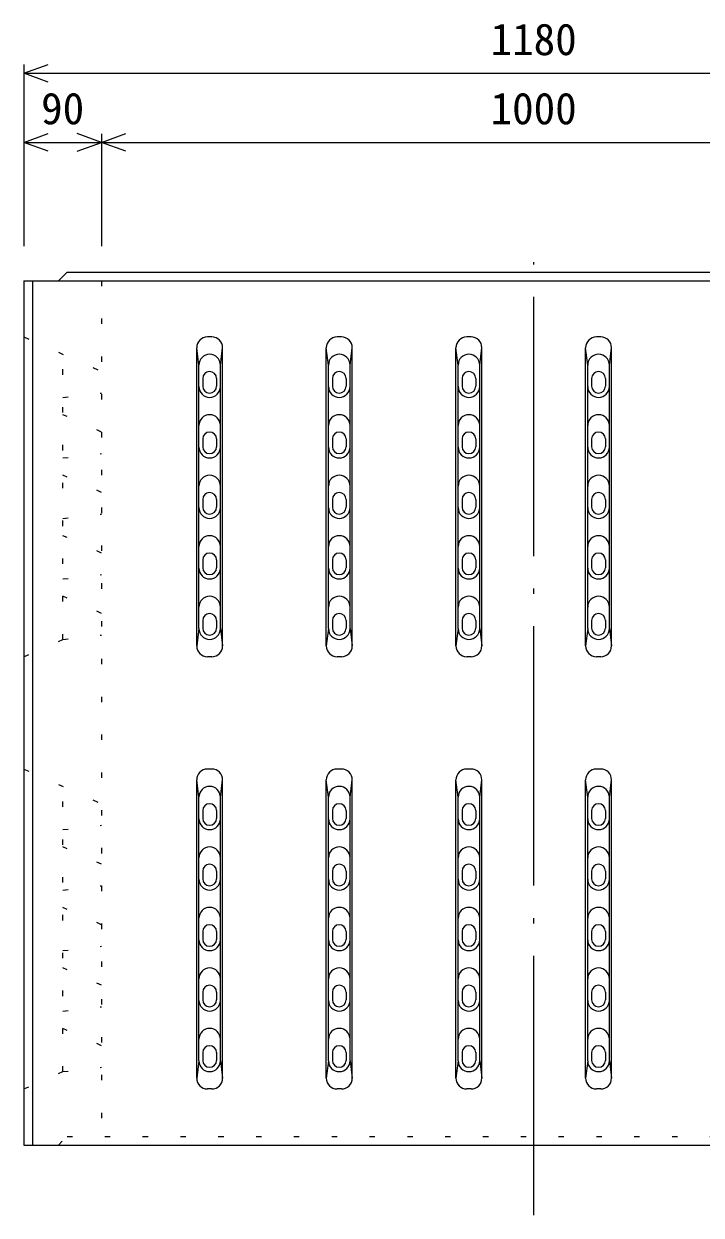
# Model space of a CAD drawing. Units: millimetres, scale not verified. Extents: x 12 to 21012, y 0 to 14850.
# Drawn here: x 13429 to 14213, y 3592 to 4970 of the extents above; entities that cross this region are included whole.
import ezdxf
from ezdxf.enums import TextEntityAlignment as Align

# ---------------------------------------------------------------- set-up
doc = ezdxf.new("R2010")
doc.units = ezdxf.units.MM
doc.header["$LTSCALE"] = 25
doc.linetypes.add('DOTTED', pattern=[1.75, 0.25, -1.5])
doc.linetypes.add('LONG_DASHED_DOTTED', pattern=[15.25, 12, -1.5, 0.25, -1.5])
for name, color, linetype, lineweight in [('CENTER', 7, 'LONG_DASHED_DOTTED', 25), ('DIM', 7, 'Continuous', 25), ('OUTLINE', 3, 'Continuous', 25), ('OUTLINE2', 4, 'DOTTED', 25)]:
    doc.layers.add(name, color=color, linetype=linetype, lineweight=lineweight)
doc.styles.add('ＭＳ ゴシック', font='')
doc.styles.get('ＭＳ ゴシック').set_extended_font_data('MS Gothic')

msp = doc.modelspace()

# ---------------------------------------------------------------- linework, layer by layer
at = {"layer": 'CENTER'}
msp.add_line((14019.33, 3591.61), (14019.33, 4694.17), dxfattribs=at)
at = {"layer": 'DIM'}
for p, q in [((13429.33, 4912.65), (13457.52, 4922.91)), ((13429.33, 4922.65), (13429.33, 4712.65)), ((13429.33, 4912.65), (14609.33, 4912.65)), ((13457.52, 4902.39), (13429.33, 4912.65)), ((13429.33, 4832.65), (13457.52, 4842.91)), ((13519.33, 4832.65), (13491.14, 4842.91)), ((13519.33, 4832.65), (13547.52, 4842.91)), ((13519.33, 4842.65), (13519.33, 4712.65)), ((13429.33, 4832.65), (13519.33, 4832.65)), ((13457.52, 4822.39), (13429.33, 4832.65)), ((13491.14, 4822.39), (13519.33, 4832.65)), ((13519.33, 4832.65), (14519.33, 4832.65)), ((13547.52, 4822.39), (13519.33, 4832.65))]:
    msp.add_line(p, q, dxfattribs=at)
at = {"layer": 'OUTLINE'}
for p, q in [((13429.33, 4672.65), (14609.33, 4672.65)), ((13429.33, 4672.65), (13429.33, 3672.65)), ((13439.33, 4672.65), (13439.33, 3672.65)), ((13469.33, 4672.65), (13479.33, 4682.65)), ((13479.33, 4682.65), (14559.33, 4682.65)), ((13646.83, 4607.65), (13641.83, 4607.65)), ((13796.83, 4607.65), (13791.83, 4607.65)), ((13946.83, 4607.65), (13941.83, 4607.65)), ((14096.83, 4607.65), (14091.83, 4607.65)), ((13629.33, 4250.15), (13629.33, 4595.15)), ((13631.83, 4575.15), (13629.33, 4595.15)), ((13656.83, 4575.15), (13659.33, 4595.15)), ((13659.33, 4250.15), (13659.33, 4595.15)), ((13779.33, 4250.15), (13779.33, 4595.15)), ((13781.83, 4575.15), (13779.33, 4595.15)), ((13806.83, 4575.15), (13809.33, 4595.15)), ((13809.33, 4250.15), (13809.33, 4595.15)), ((13929.33, 4250.15), (13929.33, 4595.15)), ((13931.83, 4575.15), (13929.33, 4595.15)), ((13956.83, 4575.15), (13959.33, 4595.15)), ((13959.33, 4250.15), (13959.33, 4595.15)), ((14079.33, 4250.15), (14079.33, 4595.15)), ((14081.83, 4575.15), (14079.33, 4595.15)), ((14106.83, 4575.15), (14109.33, 4595.15)), ((14109.33, 4250.15), (14109.33, 4595.15)), ((13631.83, 4270.15), (13631.83, 4575.15)), ((13656.83, 4270.15), (13656.83, 4575.15)), ((13781.83, 4270.15), (13781.83, 4575.15)), ((13806.83, 4270.15), (13806.83, 4575.15)), ((13931.83, 4270.15), (13931.83, 4575.15)), ((13956.83, 4270.15), (13956.83, 4575.15)), ((14081.83, 4270.15), (14081.83, 4575.15)), ((14106.83, 4270.15), (14106.83, 4575.15)), ((13636.33, 4559.65), (13636.33, 4550.65)), ((13652.33, 4559.65), (13652.33, 4550.65)), ((13786.33, 4559.65), (13786.33, 4550.65)), ((13802.33, 4559.65), (13802.33, 4550.65)), ((13936.33, 4559.65), (13936.33, 4550.65)), ((13952.33, 4559.65), (13952.33, 4550.65)), ((14086.33, 4559.65), (14086.33, 4550.65)), ((14102.33, 4559.65), (14102.33, 4550.65)), ((13636.33, 4489.65), (13636.33, 4480.65)), ((13652.33, 4489.65), (13652.33, 4480.65)), ((13786.33, 4489.65), (13786.33, 4480.65)), ((13802.33, 4489.65), (13802.33, 4480.65)), ((13936.33, 4489.65), (13936.33, 4480.65)), ((13952.33, 4489.65), (13952.33, 4480.65)), ((14086.33, 4489.65), (14086.33, 4480.65)), ((14102.33, 4489.65), (14102.33, 4480.65)), ((13636.33, 4419.65), (13636.33, 4410.65)), ((13652.33, 4419.65), (13652.33, 4410.65)), ((13786.33, 4419.65), (13786.33, 4410.65)), ((13802.33, 4419.65), (13802.33, 4410.65)), ((13936.33, 4419.65), (13936.33, 4410.65)), ((13952.33, 4419.65), (13952.33, 4410.65)), ((14086.33, 4419.65), (14086.33, 4410.65)), ((14102.33, 4419.65), (14102.33, 4410.65)), ((13636.33, 4349.65), (13636.33, 4340.65)), ((13652.33, 4349.65), (13652.33, 4340.65)), ((13786.33, 4349.65), (13786.33, 4340.65)), ((13802.33, 4349.65), (13802.33, 4340.65)), ((13936.33, 4349.65), (13936.33, 4340.65)), ((13952.33, 4349.65), (13952.33, 4340.65)), ((14086.33, 4349.65), (14086.33, 4340.65)), ((14102.33, 4349.65), (14102.33, 4340.65)), ((13636.33, 4279.65), (13636.33, 4270.65)), ((13652.33, 4279.65), (13652.33, 4270.65)), ((13786.33, 4279.65), (13786.33, 4270.65)), ((13802.33, 4279.65), (13802.33, 4270.65)), ((13936.33, 4279.65), (13936.33, 4270.65)), ((13952.33, 4279.65), (13952.33, 4270.65)), ((14086.33, 4279.65), (14086.33, 4270.65)), ((14102.33, 4279.65), (14102.33, 4270.65)), ((13631.83, 4270.15), (13629.33, 4250.15)), ((13656.83, 4270.15), (13659.33, 4250.15)), ((13781.83, 4270.15), (13779.33, 4250.15)), ((13806.83, 4270.15), (13809.33, 4250.15)), ((13931.83, 4270.15), (13929.33, 4250.15)), ((13956.83, 4270.15), (13959.33, 4250.15)), ((14081.83, 4270.15), (14079.33, 4250.15)), ((14106.83, 4270.15), (14109.33, 4250.15)), ((13646.83, 4237.65), (13641.83, 4237.65)), ((13796.83, 4237.65), (13791.83, 4237.65)), ((13946.83, 4237.65), (13941.83, 4237.65)), ((14096.83, 4237.65), (14091.83, 4237.65)), ((13646.83, 4107.65), (13641.83, 4107.65)), ((13796.83, 4107.65), (13791.83, 4107.65)), ((13946.83, 4107.65), (13941.83, 4107.65)), ((14096.83, 4107.65), (14091.83, 4107.65)), ((13629.33, 3750.15), (13629.33, 4095.15)), ((13631.83, 4075.15), (13629.33, 4095.15)), ((13656.83, 4075.15), (13659.33, 4095.15)), ((13659.33, 3750.15), (13659.33, 4095.15)), ((13779.33, 3750.15), (13779.33, 4095.15)), ((13781.83, 4075.15), (13779.33, 4095.15)), ((13806.83, 4075.15), (13809.33, 4095.15)), ((13809.33, 3750.15), (13809.33, 4095.15)), ((13929.33, 3750.15), (13929.33, 4095.15)), ((13931.83, 4075.15), (13929.33, 4095.15)), ((13956.83, 4075.15), (13959.33, 4095.15)), ((13959.33, 3750.15), (13959.33, 4095.15)), ((14079.33, 3750.15), (14079.33, 4095.15)), ((14081.83, 4075.15), (14079.33, 4095.15)), ((14106.83, 4075.15), (14109.33, 4095.15)), ((14109.33, 3750.15), (14109.33, 4095.15)), ((13631.83, 3770.15), (13631.83, 4075.15)), ((13656.83, 3770.15), (13656.83, 4075.15)), ((13781.83, 3770.15), (13781.83, 4075.15)), ((13806.83, 3770.15), (13806.83, 4075.15)), ((13931.83, 3770.15), (13931.83, 4075.15)), ((13956.83, 3770.15), (13956.83, 4075.15)), ((14081.83, 3770.15), (14081.83, 4075.15)), ((14106.83, 3770.15), (14106.83, 4075.15)), ((13636.33, 4059.65), (13636.33, 4050.65)), ((13652.33, 4059.65), (13652.33, 4050.65)), ((13786.33, 4059.65), (13786.33, 4050.65)), ((13802.33, 4059.65), (13802.33, 4050.65)), ((13936.33, 4059.65), (13936.33, 4050.65)), ((13952.33, 4059.65), (13952.33, 4050.65)), ((14086.33, 4059.65), (14086.33, 4050.65)), ((14102.33, 4059.65), (14102.33, 4050.65)), ((13636.33, 3989.65), (13636.33, 3980.65)), ((13652.33, 3989.65), (13652.33, 3980.65)), ((13786.33, 3989.65), (13786.33, 3980.65)), ((13802.33, 3989.65), (13802.33, 3980.65)), ((13936.33, 3989.65), (13936.33, 3980.65)), ((13952.33, 3989.65), (13952.33, 3980.65)), ((14086.33, 3989.65), (14086.33, 3980.65)), ((14102.33, 3989.65), (14102.33, 3980.65)), ((13636.33, 3919.65), (13636.33, 3910.65)), ((13652.33, 3919.65), (13652.33, 3910.65)), ((13786.33, 3919.65), (13786.33, 3910.65)), ((13802.33, 3919.65), (13802.33, 3910.65)), ((13936.33, 3919.65), (13936.33, 3910.65)), ((13952.33, 3919.65), (13952.33, 3910.65)), ((14086.33, 3919.65), (14086.33, 3910.65)), ((14102.33, 3919.65), (14102.33, 3910.65)), ((13636.33, 3849.65), (13636.33, 3840.65)), ((13652.33, 3849.65), (13652.33, 3840.65)), ((13786.33, 3849.65), (13786.33, 3840.65)), ((13802.33, 3849.65), (13802.33, 3840.65)), ((13936.33, 3849.65), (13936.33, 3840.65)), ((13952.33, 3849.65), (13952.33, 3840.65)), ((14086.33, 3849.65), (14086.33, 3840.65)), ((14102.33, 3849.65), (14102.33, 3840.65)), ((13636.33, 3779.65), (13636.33, 3770.65)), ((13652.33, 3779.65), (13652.33, 3770.65)), ((13786.33, 3779.65), (13786.33, 3770.65)), ((13802.33, 3779.65), (13802.33, 3770.65)), ((13936.33, 3779.65), (13936.33, 3770.65)), ((13952.33, 3779.65), (13952.33, 3770.65)), ((14086.33, 3779.65), (14086.33, 3770.65)), ((14102.33, 3779.65), (14102.33, 3770.65)), ((13631.83, 3770.15), (13629.33, 3750.15)), ((13656.83, 3770.15), (13659.33, 3750.15)), ((13781.83, 3770.15), (13779.33, 3750.15)), ((13806.83, 3770.15), (13809.33, 3750.15)), ((13931.83, 3770.15), (13929.33, 3750.15)), ((13956.83, 3770.15), (13959.33, 3750.15)), ((14081.83, 3770.15), (14079.33, 3750.15)), ((14106.83, 3770.15), (14109.33, 3750.15)), ((13646.83, 3737.65), (13641.83, 3737.65)), ((13796.83, 3737.65), (13791.83, 3737.65)), ((13946.83, 3737.65), (13941.83, 3737.65)), ((14096.83, 3737.65), (14091.83, 3737.65)), ((13429.33, 3672.65), (14609.33, 3672.65))]:
    msp.add_line(p, q, dxfattribs=at)
for centre, radius, start, end in [((13641.83, 4595.15), 12.5, 90, 180), ((13646.83, 4595.15), 12.5, 0, 90), ((13791.83, 4595.15), 12.5, 90, 180), ((13796.83, 4595.15), 12.5, 0, 90), ((13941.83, 4595.15), 12.5, 90, 180), ((13946.83, 4595.15), 12.5, 0, 90), ((14091.83, 4595.15), 12.5, 90, 180), ((14096.83, 4595.15), 12.5, 0, 90), ((13644.33, 4575.15), 12.5, 0, 180), ((13794.33, 4575.15), 12.5, 0, 180), ((13944.33, 4575.15), 12.5, 0, 180), ((14094.33, 4575.15), 12.5, 0, 180), ((13644.33, 4559.65), 8, 0, 180), ((13794.33, 4559.65), 8, 0, 180), ((13944.33, 4559.65), 8, 0, 180), ((14094.33, 4559.65), 8, 0, 180), ((13644.33, 4550.15), 12.5, 180, 0), ((13644.33, 4550.65), 8, 180, 0), ((13794.33, 4550.15), 12.5, 180, 0), ((13794.33, 4550.65), 8, 180, 0), ((13944.33, 4550.15), 12.5, 180, 0), ((13944.33, 4550.65), 8, 180, 0), ((14094.33, 4550.15), 12.5, 180, 0), ((14094.33, 4550.65), 8, 180, 0), ((13644.33, 4505.15), 12.5, 0, 180), ((13794.33, 4505.15), 12.5, 0, 180), ((13944.33, 4505.15), 12.5, 0, 180), ((14094.33, 4505.15), 12.5, 0, 180), ((13644.33, 4489.65), 8, 0, 180), ((13794.33, 4489.65), 8, 0, 180), ((13944.33, 4489.65), 8, 0, 180), ((14094.33, 4489.65), 8, 0, 180), ((13644.33, 4480.15), 12.5, 180, 0), ((13644.33, 4480.65), 8, 180, 0), ((13794.33, 4480.15), 12.5, 180, 0), ((13794.33, 4480.65), 8, 180, 0), ((13944.33, 4480.15), 12.5, 180, 0), ((13944.33, 4480.65), 8, 180, 0), ((14094.33, 4480.15), 12.5, 180, 0), ((14094.33, 4480.65), 8, 180, 0), ((13644.33, 4435.15), 12.5, 0, 180), ((13794.33, 4435.15), 12.5, 0, 180), ((13944.33, 4435.15), 12.5, 0, 180), ((14094.33, 4435.15), 12.5, 0, 180), ((13644.33, 4419.65), 8, 0, 180), ((13794.33, 4419.65), 8, 0, 180), ((13944.33, 4419.65), 8, 0, 180), ((14094.33, 4419.65), 8, 0, 180), ((13644.33, 4410.65), 8, 180, 0), ((13794.33, 4410.65), 8, 180, 0), ((13944.33, 4410.65), 8, 180, 0), ((14094.33, 4410.65), 8, 180, 0), ((13644.33, 4410.15), 12.5, 180, 0), ((13794.33, 4410.15), 12.5, 180, 0), ((13944.33, 4410.15), 12.5, 180, 0), ((14094.33, 4410.15), 12.5, 180, 0), ((13644.33, 4365.15), 12.5, 0, 180), ((13794.33, 4365.15), 12.5, 0, 180), ((13944.33, 4365.15), 12.5, 0, 180), ((14094.33, 4365.15), 12.5, 0, 180), ((13644.33, 4349.65), 8, 0, 180), ((13794.33, 4349.65), 8, 0, 180), ((13944.33, 4349.65), 8, 0, 180), ((14094.33, 4349.65), 8, 0, 180), ((13644.33, 4340.15), 12.5, 180, 0), ((13644.33, 4340.65), 8, 180, 0), ((13794.33, 4340.15), 12.5, 180, 0), ((13794.33, 4340.65), 8, 180, 0), ((13944.33, 4340.15), 12.5, 180, 0), ((13944.33, 4340.65), 8, 180, 0), ((14094.33, 4340.15), 12.5, 180, 0), ((14094.33, 4340.65), 8, 180, 0), ((13644.33, 4295.15), 12.5, 0, 180), ((13794.33, 4295.15), 12.5, 0, 180), ((13944.33, 4295.15), 12.5, 0, 180), ((14094.33, 4295.15), 12.5, 0, 180), ((13644.33, 4279.65), 8, 0, 180), ((13794.33, 4279.65), 8, 0, 180), ((13944.33, 4279.65), 8, 0, 180), ((14094.33, 4279.65), 8, 0, 180), ((13644.33, 4270.15), 12.5, 180, 0), ((13644.33, 4270.65), 8, 180, 0), ((13794.33, 4270.15), 12.5, 180, 0), ((13794.33, 4270.65), 8, 180, 0), ((13944.33, 4270.15), 12.5, 180, 0), ((13944.33, 4270.65), 8, 180, 0), ((14094.33, 4270.15), 12.5, 180, 0), ((14094.33, 4270.65), 8, 180, 0), ((13641.83, 4250.15), 12.5, 180, 270), ((13646.83, 4250.15), 12.5, 270, 0), ((13791.83, 4250.15), 12.5, 180, 270), ((13796.83, 4250.15), 12.5, 270, 0), ((13941.83, 4250.15), 12.5, 180, 270), ((13946.83, 4250.15), 12.5, 270, 0), ((14091.83, 4250.15), 12.5, 180, 270), ((14096.83, 4250.15), 12.5, 270, 0), ((13641.83, 4095.15), 12.5, 90, 180), ((13646.83, 4095.15), 12.5, 0, 90), ((13791.83, 4095.15), 12.5, 90, 180), ((13796.83, 4095.15), 12.5, 0, 90), ((13941.83, 4095.15), 12.5, 90, 180), ((13946.83, 4095.15), 12.5, 0, 90), ((14091.83, 4095.15), 12.5, 90, 180), ((14096.83, 4095.15), 12.5, 0, 90), ((13644.33, 4075.15), 12.5, 0, 180), ((13794.33, 4075.15), 12.5, 0, 180), ((13944.33, 4075.15), 12.5, 0, 180), ((14094.33, 4075.15), 12.5, 0, 180), ((13644.33, 4059.65), 8, 0, 180), ((13794.33, 4059.65), 8, 0, 180), ((13944.33, 4059.65), 8, 0, 180), ((14094.33, 4059.65), 8, 0, 180), ((13644.33, 4050.15), 12.5, 180, 0), ((13644.33, 4050.65), 8, 180, 0), ((13794.33, 4050.15), 12.5, 180, 0), ((13794.33, 4050.65), 8, 180, 0), ((13944.33, 4050.15), 12.5, 180, 0), ((13944.33, 4050.65), 8, 180, 0), ((14094.33, 4050.15), 12.5, 180, 0), ((14094.33, 4050.65), 8, 180, 0), ((13644.33, 4005.15), 12.5, 0, 180), ((13794.33, 4005.15), 12.5, 0, 180), ((13944.33, 4005.15), 12.5, 0, 180), ((14094.33, 4005.15), 12.5, 0, 180), ((13644.33, 3989.65), 8, 0, 180), ((13794.33, 3989.65), 8, 0, 180), ((13944.33, 3989.65), 8, 0, 180), ((14094.33, 3989.65), 8, 0, 180), ((13644.33, 3980.15), 12.5, 180, 0), ((13644.33, 3980.65), 8, 180, 0), ((13794.33, 3980.15), 12.5, 180, 0), ((13794.33, 3980.65), 8, 180, 0), ((13944.33, 3980.15), 12.5, 180, 0), ((13944.33, 3980.65), 8, 180, 0), ((14094.33, 3980.15), 12.5, 180, 0), ((14094.33, 3980.65), 8, 180, 0), ((13644.33, 3935.15), 12.5, 0, 180), ((13794.33, 3935.15), 12.5, 0, 180), ((13944.33, 3935.15), 12.5, 0, 180), ((14094.33, 3935.15), 12.5, 0, 180), ((13644.33, 3919.65), 8, 0, 180), ((13794.33, 3919.65), 8, 0, 180), ((13944.33, 3919.65), 8, 0, 180), ((14094.33, 3919.65), 8, 0, 180), ((13644.33, 3910.15), 12.5, 180, 0), ((13644.33, 3910.65), 8, 180, 0), ((13794.33, 3910.15), 12.5, 180, 0), ((13794.33, 3910.65), 8, 180, 0), ((13944.33, 3910.15), 12.5, 180, 0), ((13944.33, 3910.65), 8, 180, 0), ((14094.33, 3910.15), 12.5, 180, 0), ((14094.33, 3910.65), 8, 180, 0), ((13644.33, 3865.15), 12.5, 0, 180), ((13794.33, 3865.15), 12.5, 0, 180), ((13944.33, 3865.15), 12.5, 0, 180), ((14094.33, 3865.15), 12.5, 0, 180), ((13644.33, 3849.65), 8, 0, 180), ((13794.33, 3849.65), 8, 0, 180), ((13944.33, 3849.65), 8, 0, 180), ((14094.33, 3849.65), 8, 0, 180), ((13644.33, 3840.15), 12.5, 180, 0), ((13644.33, 3840.65), 8, 180, 0), ((13794.33, 3840.15), 12.5, 180, 0), ((13794.33, 3840.65), 8, 180, 0), ((13944.33, 3840.15), 12.5, 180, 0), ((13944.33, 3840.65), 8, 180, 0), ((14094.33, 3840.15), 12.5, 180, 0), ((14094.33, 3840.65), 8, 180, 0), ((13644.33, 3795.15), 12.5, 0, 180), ((13794.33, 3795.15), 12.5, 0, 180), ((13944.33, 3795.15), 12.5, 0, 180), ((14094.33, 3795.15), 12.5, 0, 180), ((13644.33, 3779.65), 8, 0, 180), ((13794.33, 3779.65), 8, 0, 180), ((13944.33, 3779.65), 8, 0, 180), ((14094.33, 3779.65), 8, 0, 180), ((13644.33, 3770.15), 12.5, 180, 0), ((13644.33, 3770.65), 8, 180, 0), ((13794.33, 3770.15), 12.5, 180, 0), ((13794.33, 3770.65), 8, 180, 0), ((13944.33, 3770.15), 12.5, 180, 0), ((13944.33, 3770.65), 8, 180, 0), ((14094.33, 3770.15), 12.5, 180, 0), ((14094.33, 3770.65), 8, 180, 0), ((13641.83, 3750.15), 12.5, 180, 270), ((13646.83, 3750.15), 12.5, 270, 0), ((13791.83, 3750.15), 12.5, 180, 270), ((13796.83, 3750.15), 12.5, 270, 0), ((13941.83, 3750.15), 12.5, 180, 270), ((13946.83, 3750.15), 12.5, 270, 0), ((14091.83, 3750.15), 12.5, 180, 270), ((14096.83, 3750.15), 12.5, 270, 0)]:
    msp.add_arc(centre, radius, start, end, dxfattribs=at)
at = {"layer": 'OUTLINE2'}
for p, q in [((13519.33, 4672.65), (13519.33, 3672.65)), ((13429.33, 4607.65), (13519.33, 4567.65)), ((13474.33, 4257.65), (13474.33, 4587.65)), ((13474.33, 4537.65), (13519.33, 4542.65)), ((13519.33, 4497.65), (13474.33, 4517.65)), ((13474.33, 4467.65), (13519.33, 4472.65)), ((13519.33, 4427.65), (13474.33, 4447.65)), ((13474.33, 4397.65), (13519.33, 4402.65)), ((13519.33, 4357.65), (13474.33, 4377.65)), ((13474.33, 4327.65), (13519.33, 4332.65)), ((13519.33, 4287.65), (13474.33, 4307.65)), ((13474.33, 4257.65), (13519.33, 4262.65)), ((13429.33, 4237.65), (13474.33, 4257.65)), ((13429.33, 4107.65), (13519.33, 4067.65)), ((13474.33, 3757.65), (13474.33, 4087.65)), ((13474.33, 4037.65), (13519.33, 4042.65)), ((13519.33, 3997.65), (13474.33, 4017.65)), ((13474.33, 3967.65), (13519.33, 3972.65)), ((13519.33, 3927.65), (13474.33, 3947.65)), ((13474.33, 3897.65), (13519.33, 3902.65)), ((13519.33, 3857.65), (13474.33, 3877.65)), ((13474.33, 3827.65), (13519.33, 3832.65)), ((13519.33, 3787.65), (13474.33, 3807.65)), ((13474.33, 3757.65), (13519.33, 3762.65)), ((13429.33, 3737.65), (13474.33, 3757.65)), ((13469.33, 3672.65), (13479.33, 3682.65)), ((13479.33, 3682.65), (14559.33, 3682.65))]:
    msp.add_line(p, q, dxfattribs=at)

# ---------------------------------------------------------------- texts
at = {"layer": 'DIM', "style": 'ＭＳ ゴシック'}
for s, p in [('1180', (13969.33, 4922.65)), ('90', (13449.33, 4842.65)), ('1000', (13969.33, 4842.65))]:
    msp.add_text(s, height=36.66, dxfattribs=at).set_placement(p, align=Align.BOTTOM_LEFT)

doc.saveas('drawing.dxf')
